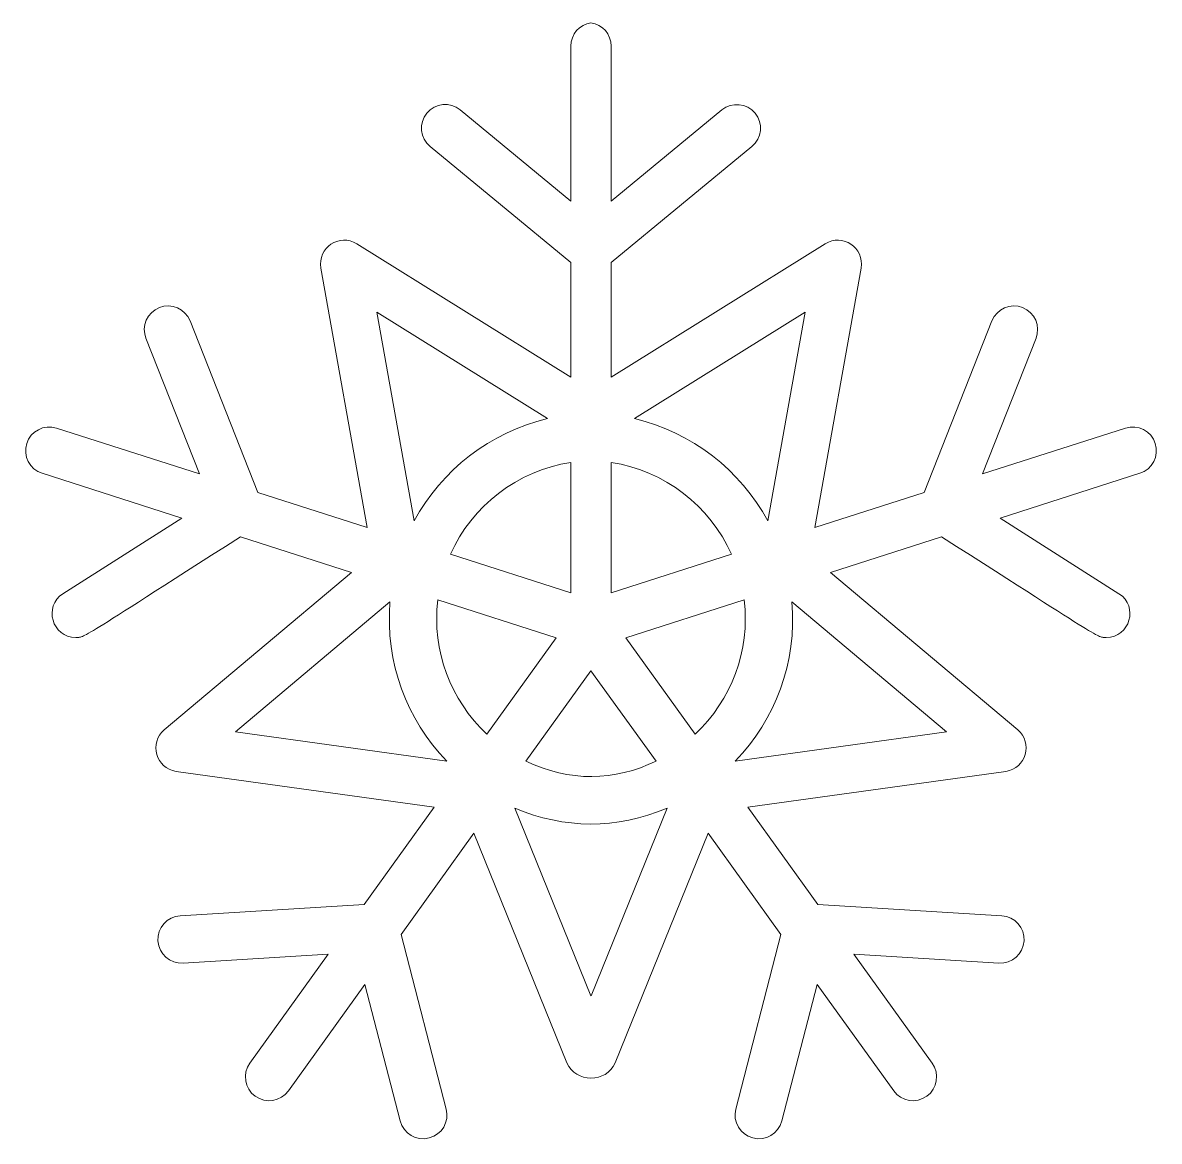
# Model space of a CAD drawing. Header units: inches. Extents: x 0 to 4, y 0.03 to 3.96.
import ezdxf

# ---------------------------------------------------------------- set-up
doc = ezdxf.new("R2010")
doc.units = ezdxf.units.IN
doc.header["$MEASUREMENT"] = 0
doc.layers.add('_U+0421_U+043B_U+043E_U+0439 1', color=7, linetype='Continuous')

msp = doc.modelspace()

# ---------------------------------------------------------------- linework, layer by layer
at = {"layer": '_U+0421_U+043B_U+043E_U+0439 1', "color": 12, "lineweight": 9, "true_color": 0xe30613}
for points, knots in [([(2, 3.9614), (1.9599, 3.9554), (1.9291, 3.9208), (1.9291, 3.879), (1.9291, 3.879), (1.9291, 3.3344), (1.9291, 3.3344), (1.9291, 3.3344), (1.5405, 3.6548), (1.5405, 3.6548), (1.505, 3.684), (1.4525, 3.679), (1.4232, 3.6435), (1.3939, 3.608), (1.399, 3.5554), (1.4345, 3.5262), (1.4345, 3.5262), (1.9291, 3.1185), (1.9291, 3.1185), (1.9291, 3.1185), (1.9291, 2.7153), (1.9291, 2.7153), (1.9291, 2.7153), (1.1768, 3.1845), (1.1768, 3.1845), (1.1157, 3.2226), (1.0381, 3.1701), (1.0507, 3.0992), (1.0507, 3.0992), (1.2131, 2.1869), (1.2131, 2.1869), (1.2131, 2.1869), (0.8285, 2.31), (0.8285, 2.31), (0.8285, 2.31), (0.5909, 2.9132), (0.5909, 2.9132), (0.574, 2.9561), (0.5256, 2.9771), (0.4828, 2.9602), (0.44, 2.9434), (0.4189, 2.895), (0.4358, 2.8522), (0.4358, 2.8522), (0.6235, 2.3756), (0.6235, 2.3756), (0.6235, 2.3756), (0.1214, 2.5363), (0.1214, 2.5363), (0.0775, 2.5503), (0.0306, 2.5262), (0.0166, 2.4823), (0.0026, 2.4385), (0.0267, 2.3916), (0.0706, 2.3776), (0.0706, 2.3776), (0.5616, 2.2204), (0.5616, 2.2204), (0.5616, 2.2204), (0.1441, 1.9545), (0.1441, 1.9545), (0.0738, 1.9097), (0.1061, 1.8009), (0.189, 1.8009), (0.2226, 1.8009), (0.1881, 1.7849), (0.768, 2.1544), (0.768, 2.1544), (1.1583, 2.0295), (1.1583, 2.0295), (1.1583, 2.0295), (0.5002, 1.4763), (0.5002, 1.4763), (0.4451, 1.43), (0.471, 1.3399), (0.5424, 1.33), (0.5424, 1.33), (1.449, 1.2041), (1.449, 1.2041), (1.449, 1.2041), (1.2024, 0.8617), (1.2024, 0.8617), (1.2024, 0.8617), (0.5559, 0.8222), (0.5559, 0.8222), (0.51, 0.8194), (0.475, 0.7799), (0.4778, 0.7339), (0.4806, 0.688), (0.52, 0.6529), (0.5661, 0.6558), (0.5661, 0.6558), (1.0766, 0.6871), (1.0766, 0.6871), (1.0766, 0.6871), (0.8009, 0.3044), (0.8009, 0.3044), (0.774, 0.2671), (0.7825, 0.215), (0.8198, 0.1881), (0.8572, 0.1612), (0.9093, 0.1696), (0.9362, 0.207), (0.9362, 0.207), (1.2056, 0.581), (1.2056, 0.581), (1.2056, 0.581), (1.3297, 0.1011), (1.3297, 0.1011), (1.3412, 0.0565), (1.3866, 0.0297), (1.4312, 0.0413), (1.4758, 0.0528), (1.5026, 0.0983), (1.491, 0.1428), (1.491, 0.1428), (1.3322, 0.7568), (1.3322, 0.7568), (1.3322, 0.7568), (1.5885, 1.1126), (1.5885, 1.1126), (1.5885, 1.1126), (1.9156, 0.3049), (1.9156, 0.3049), (1.9443, 0.2342), (2.0556, 0.2339), (2.0844, 0.3049), (2.0844, 0.3049), (2.4115, 1.1126), (2.4115, 1.1126), (2.4115, 1.1126), (2.6678, 0.7568), (2.6678, 0.7568), (2.6678, 0.7568), (2.509, 0.1428), (2.509, 0.1428), (2.4975, 0.0983), (2.5243, 0.0528), (2.5688, 0.0413), (2.6134, 0.0297), (2.6588, 0.0565), (2.6704, 0.1011), (2.6704, 0.1011), (2.7945, 0.581), (2.7945, 0.581), (2.7945, 0.581), (3.0639, 0.207), (3.0639, 0.207), (3.0908, 0.1697), (3.1429, 0.1612), (3.1802, 0.1881), (3.2175, 0.215), (3.226, 0.2671), (3.1991, 0.3044), (3.1991, 0.3044), (2.9235, 0.6871), (2.9235, 0.6871), (2.9235, 0.6871), (3.4339, 0.6559), (3.4339, 0.6559), (3.48, 0.6529), (3.5194, 0.688), (3.5222, 0.734), (3.525, 0.7799), (3.4901, 0.8194), (3.4441, 0.8222), (3.4441, 0.8222), (2.7976, 0.8617), (2.7976, 0.8617), (2.7976, 0.8617), (2.551, 1.2041), (2.551, 1.2041), (2.551, 1.2041), (3.4577, 1.33), (3.4577, 1.33), (3.529, 1.3399), (3.555, 1.43), (3.4998, 1.4763), (3.4998, 1.4763), (2.8417, 2.0295), (2.8417, 2.0295), (2.8417, 2.0295), (3.232, 2.1544), (3.232, 2.1544), (3.8119, 1.7849), (3.7774, 1.8009), (3.811, 1.8009), (3.8939, 1.8009), (3.9262, 1.9097), (3.8559, 1.9545), (3.8559, 1.9545), (3.4384, 2.2205), (3.4384, 2.2205), (3.4384, 2.2205), (3.9294, 2.3776), (3.9294, 2.3776), (3.9733, 2.3916), (3.9974, 2.4385), (3.9834, 2.4823), (3.9694, 2.5262), (3.9225, 2.5504), (3.8786, 2.5363), (3.8786, 2.5363), (3.3765, 2.3756), (3.3765, 2.3756), (3.3765, 2.3756), (3.5642, 2.8522), (3.5642, 2.8522), (3.5811, 2.895), (3.56, 2.9434), (3.5172, 2.9602), (3.4744, 2.9771), (3.426, 2.9561), (3.4091, 2.9132), (3.4091, 2.9132), (3.1716, 2.3101), (3.1716, 2.3101), (3.1716, 2.3101), (2.7869, 2.187), (2.7869, 2.187), (2.7869, 2.187), (2.9493, 3.0992), (2.9493, 3.0992), (2.9619, 3.1701), (2.8843, 3.2226), (2.8232, 3.1845), (2.8232, 3.1845), (2.0709, 2.7153), (2.0709, 2.7153), (2.0709, 2.7153), (2.0709, 3.1185), (2.0709, 3.1185), (2.0709, 3.1185), (2.5655, 3.5262), (2.5655, 3.5262), (2.6011, 3.5554), (2.6061, 3.6079), (2.5768, 3.6435), (2.5475, 3.679), (2.495, 3.684), (2.4595, 3.6547), (2.4595, 3.6547), (2.0709, 3.3344), (2.0709, 3.3344), (2.0709, 3.3344), (2.0709, 3.879), (2.0709, 3.879), (2.0709, 3.9208), (2.0401, 3.9554), (2, 3.9614)], [0, 0, 0, 0, 1, 1, 1, 2, 2, 2, 3, 3, 3, 4, 4, 4, 5, 5, 5, 6, 6, 6, 7, 7, 7, 8, 8, 8, 9, 9, 9, 10, 10, 10, 11, 11, 11, 12, 12, 12, 13, 13, 13, 14, 14, 14, 15, 15, 15, 16, 16, 16, 17, 17, 17, 18, 18, 18, 19, 19, 19, 20, 20, 20, 21, 21, 21, 22, 22, 22, 23, 23, 23, 24, 24, 24, 25, 25, 25, 26, 26, 26, 27, 27, 27, 28, 28, 28, 29, 29, 29, 30, 30, 30, 31, 31, 31, 32, 32, 32, 33, 33, 33, 34, 34, 34, 35, 35, 35, 36, 36, 36, 37, 37, 37, 38, 38, 38, 39, 39, 39, 40, 40, 40, 41, 41, 41, 42, 42, 42, 43, 43, 43, 44, 44, 44, 45, 45, 45, 46, 46, 46, 47, 47, 47, 48, 48, 48, 49, 49, 49, 50, 50, 50, 51, 51, 51, 52, 52, 52, 53, 53, 53, 54, 54, 54, 55, 55, 55, 56, 56, 56, 57, 57, 57, 58, 58, 58, 59, 59, 59, 60, 60, 60, 61, 61, 61, 62, 62, 62, 63, 63, 63, 64, 64, 64, 65, 65, 65, 66, 66, 66, 67, 67, 67, 68, 68, 68, 69, 69, 69, 70, 70, 70, 71, 71, 71, 72, 72, 72, 73, 73, 73, 74, 74, 74, 75, 75, 75, 76, 76, 76, 77, 77, 77, 78, 78, 78, 79, 79, 79, 80, 80, 80, 81, 81, 81, 82, 82, 82, 83, 83, 83, 83]), ([(1.8476, 2.5697), (1.6451, 2.5219), (1.4752, 2.3889), (1.3782, 2.2106), (1.3782, 2.2106), (1.2476, 2.9439), (1.2476, 2.9439), (1.2476, 2.9439), (1.8476, 2.5697), (1.8476, 2.5697)], [0, 0, 0, 0, 1, 1, 1, 2, 2, 2, 3, 3, 3, 3]), ([(2.7524, 2.9439), (2.7524, 2.9439), (2.6218, 2.2106), (2.6218, 2.2106), (2.5248, 2.3889), (2.3549, 2.5219), (2.1524, 2.5697), (2.1524, 2.5697), (2.7524, 2.9439), (2.7524, 2.9439)], [0, 0, 0, 0, 1, 1, 1, 2, 2, 2, 3, 3, 3, 3]), ([(1.9291, 1.9578), (1.9291, 1.9578), (1.5061, 2.0932), (1.5061, 2.0932), (1.582, 2.2624), (1.7399, 2.3871), (1.9291, 2.416), (1.9291, 2.416), (1.9291, 1.9578), (1.9291, 1.9578)], [0, 0, 0, 0, 1, 1, 1, 2, 2, 2, 3, 3, 3, 3]), ([(2.0709, 2.416), (2.2601, 2.3871), (2.418, 2.2624), (2.4939, 2.0932), (2.4939, 2.0932), (2.0709, 1.9578), (2.0709, 1.9578), (2.0709, 1.9578), (2.0709, 2.416), (2.0709, 2.416)], [0, 0, 0, 0, 1, 1, 1, 2, 2, 2, 3, 3, 3, 3]), ([(0.7509, 1.4693), (0.7509, 1.4693), (1.2935, 1.9254), (1.2935, 1.9254), (1.2762, 1.7119), (1.3527, 1.5121), (1.4927, 1.3663), (1.4927, 1.3663), (0.7509, 1.4693), (0.7509, 1.4693)], [0, 0, 0, 0, 1, 1, 1, 2, 2, 2, 3, 3, 3, 3]), ([(1.4616, 1.9324), (1.4616, 1.9324), (1.8777, 1.7993), (1.8777, 1.7993), (1.8777, 1.7993), (1.6339, 1.4608), (1.6339, 1.4608), (1.5062, 1.5804), (1.4403, 1.7531), (1.4616, 1.9324)], [0, 0, 0, 0, 1, 1, 1, 2, 2, 2, 3, 3, 3, 3]), ([(2.3661, 1.4608), (2.3661, 1.4608), (2.1223, 1.7993), (2.1223, 1.7993), (2.1223, 1.7993), (2.5384, 1.9324), (2.5384, 1.9324), (2.5597, 1.7531), (2.4938, 1.5804), (2.3661, 1.4608)], [0, 0, 0, 0, 1, 1, 1, 2, 2, 2, 3, 3, 3, 3]), ([(2.5073, 1.3663), (2.6473, 1.5121), (2.7238, 1.7119), (2.7065, 1.9254), (2.7065, 1.9254), (3.2491, 1.4693), (3.2491, 1.4693), (3.2491, 1.4693), (2.5073, 1.3663), (2.5073, 1.3663)], [0, 0, 0, 0, 1, 1, 1, 2, 2, 2, 3, 3, 3, 3]), ([(1.7712, 1.3662), (1.7712, 1.3662), (2, 1.6839), (2, 1.6839), (2, 1.6839), (2.2288, 1.3662), (2.2288, 1.3662), (2.0826, 1.2951), (1.9238, 1.292), (1.7712, 1.3662)], [0, 0, 0, 0, 1, 1, 1, 2, 2, 2, 3, 3, 3, 3]), ([(2, 0.5417), (2, 0.5417), (1.9998, 0.5412), (1.9998, 0.5412), (1.9998, 0.5412), (1.7327, 1.2007), (1.7327, 1.2007), (1.9057, 1.1274), (2.0891, 1.1252), (2.2673, 1.2007), (2.2673, 1.2007), (2.0002, 0.5412), (2.0002, 0.5412), (2.0002, 0.5412), (2, 0.5417), (2, 0.5417)], [0, 0, 0, 0, 1, 1, 1, 2, 2, 2, 3, 3, 3, 4, 4, 4, 5, 5, 5, 5])]:
    msp.add_open_spline(points, degree=3, knots=knots, dxfattribs=at)

doc.saveas('drawing.dxf')
